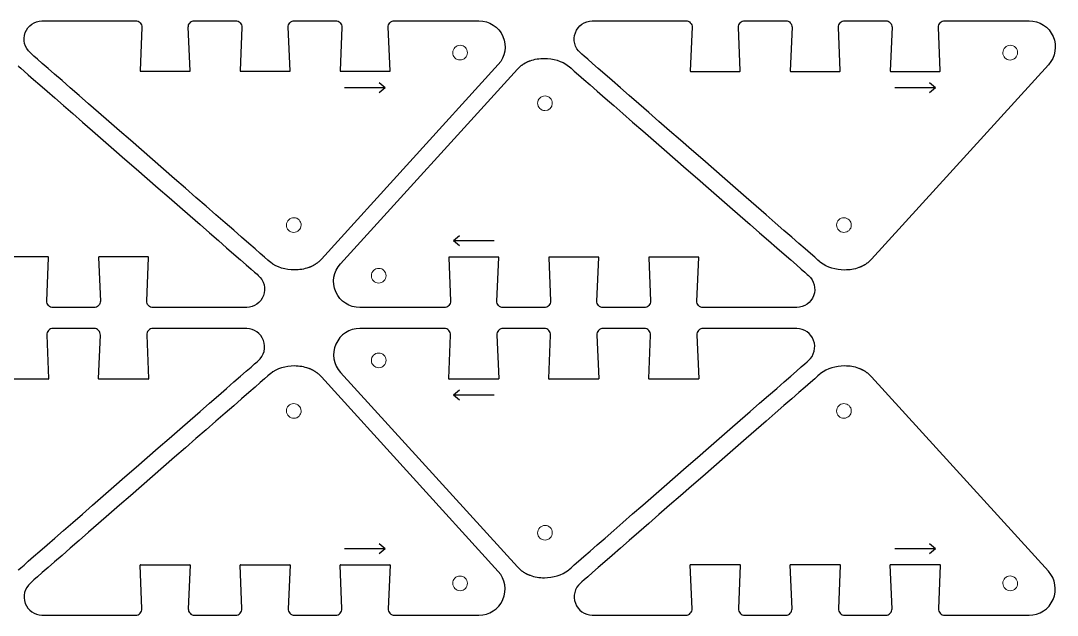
# Model space of a CAD drawing. Header units: millimetres. Extents: x -142 to 139, y -115 to 117.
# Drawn here: x 37.7 to 136.4, y 60.8 to 117.5 of the extents above; entities that cross this region are included whole.
import ezdxf

# ---------------------------------------------------------------- set-up
doc = ezdxf.new("R2010")
doc.units = ezdxf.units.MM
doc.header["$MEASUREMENT"] = 0
doc.layers.add('engrave lines', color=1, linetype='Continuous', true_color=0xff0000)
doc.layers.add('legs', color=178, linetype='Continuous', true_color=0x000000)

msp = doc.modelspace()

# ---------------------------------------------------------------- linework, layer by layer
at = {"layer": 'engrave lines'}
for points in [[(71.887, 111.595), (72.454, 111.119)], [(124.269, 111.595), (124.837, 111.119)], [(68.589, 111.119), (72.454, 111.119)], [(71.887, 110.643), (72.454, 111.119)], [(120.971, 111.119), (124.837, 111.119)], [(124.269, 110.643), (124.837, 111.119)], [(79.516, 96.995), (78.949, 96.519)], [(79.516, 96.043), (78.949, 96.519)], [(82.814, 96.519), (78.949, 96.519)], [(79.516, 82.275), (78.949, 81.799)], [(82.814, 81.799), (78.949, 81.799)], [(79.516, 81.323), (78.949, 81.799)], [(68.589, 67.199), (72.454, 67.199)], [(71.887, 67.675), (72.454, 67.199)], [(71.887, 66.723), (72.454, 67.199)], [(120.971, 67.199), (124.837, 67.199)], [(124.269, 67.675), (124.837, 67.199)], [(124.269, 66.723), (124.837, 67.199)]]:
    msp.add_lwpolyline(points, dxfattribs=at)
at = {"layer": 'legs'}
for points in [[(73.337, 117.476), (81.371, 117.475)], [(125.722, 117.474), (133.756, 117.473)], [(49.111, 112.716), (49.11, 112.69)], [(49.14, 112.659), (53.842, 112.659)], [(53.872, 112.69), (53.871, 112.716)], [(58.631, 112.716), (58.63, 112.69)], [(58.66, 112.659), (63.362, 112.659)], [(63.392, 112.69), (63.391, 112.716)], [(83.22, 113.293), (66.376, 94.771)], [(68.151, 112.716), (68.15, 112.69)], [(68.18, 112.659), (72.882, 112.659)], [(68.189, 94.336), (85.033, 112.858)], [(72.912, 112.69), (72.911, 112.716)], [(101.496, 112.714), (101.495, 112.687)], [(101.525, 112.656), (106.227, 112.656)], [(106.257, 112.687), (106.256, 112.714)], [(111.016, 112.714), (111.015, 112.687)], [(111.045, 112.656), (115.747, 112.656)], [(115.777, 112.687), (115.776, 112.714)], [(135.606, 113.29), (118.761, 94.768)], [(120.536, 112.714), (120.535, 112.687)], [(120.565, 112.656), (125.267, 112.656)], [(125.297, 112.687), (125.296, 112.714)], [(40.364, 94.973), (35.662, 94.973)], [(40.393, 94.915), (40.394, 94.942)], [(45.152, 94.942), (45.153, 94.915)], [(49.884, 94.973), (45.182, 94.973)], [(49.913, 94.915), (49.914, 94.942)], [(78.497, 94.939), (78.498, 94.913)], [(83.23, 94.971), (78.527, 94.971)], [(83.258, 94.913), (83.259, 94.939)], [(88.017, 94.939), (88.018, 94.913)], [(92.75, 94.971), (88.047, 94.971)], [(92.778, 94.913), (92.779, 94.939)], [(97.537, 94.939), (97.538, 94.913)], [(102.27, 94.971), (97.567, 94.971)], [(102.298, 94.913), (102.299, 94.939)], [(78.073, 90.153), (70.038, 90.154)], [(78.073, 88.165), (70.038, 88.164)], [(68.189, 83.982), (85.033, 65.46)], [(40.364, 83.345), (35.662, 83.345)], [(40.393, 83.403), (40.394, 83.376)], [(45.152, 83.376), (45.153, 83.403)], [(49.884, 83.345), (45.182, 83.345)], [(49.913, 83.403), (49.914, 83.376)], [(83.22, 65.03), (66.376, 83.553)], [(78.497, 83.379), (78.498, 83.405)], [(83.23, 83.348), (78.527, 83.348)], [(83.258, 83.405), (83.26, 83.379)], [(88.017, 83.379), (88.018, 83.405)], [(92.75, 83.348), (88.047, 83.348)], [(92.778, 83.405), (92.78, 83.379)], [(97.537, 83.379), (97.538, 83.405)], [(102.27, 83.348), (97.567, 83.348)], [(102.298, 83.405), (102.3, 83.379)], [(135.606, 65.033), (118.761, 83.555)], [(49.111, 65.607), (49.11, 65.633)], [(49.14, 65.665), (53.842, 65.665)], [(53.872, 65.633), (53.871, 65.607)], [(58.631, 65.607), (58.63, 65.633)], [(58.66, 65.665), (63.362, 65.665)], [(63.392, 65.633), (63.391, 65.607)], [(68.151, 65.607), (68.15, 65.633)], [(68.18, 65.665), (72.882, 65.665)], [(72.912, 65.633), (72.911, 65.607)], [(101.496, 65.609), (101.495, 65.636)], [(101.525, 65.667), (106.227, 65.667)], [(106.257, 65.636), (106.256, 65.609)], [(111.016, 65.609), (111.015, 65.636)], [(111.045, 65.667), (115.747, 65.667)], [(115.777, 65.636), (115.776, 65.609)], [(120.536, 65.609), (120.535, 65.636)], [(120.565, 65.667), (125.267, 65.667)], [(125.297, 65.636), (125.296, 65.609)], [(73.337, 60.847), (81.371, 60.848)], [(125.722, 60.849), (133.756, 60.851)]]:
    msp.add_lwpolyline(points, dxfattribs=at)
for centre, start, end in [((49.14, 112.689), 177.59446, 270), ((53.842, 112.689), 270, 2.40554), ((58.66, 112.689), 177.59446, 270), ((63.362, 112.689), 270, 2.40554), ((68.18, 112.689), 177.59446, 270), ((72.882, 112.689), 270, 2.40554), ((101.525, 112.686), 177.59446, 270), ((106.227, 112.686), 270, 2.40554), ((111.045, 112.686), 177.59446, 270), ((115.747, 112.686), 270, 2.40554), ((120.565, 112.686), 177.59446, 270), ((125.267, 112.686), 270, 2.40554), ((40.364, 94.943), 357.59446, 90), ((45.182, 94.943), 90, 182.40554), ((49.884, 94.943), 357.59446, 90), ((78.527, 94.941), 90, 182.40554), ((83.23, 94.941), 357.59446, 90), ((88.047, 94.941), 90, 182.40554), ((92.75, 94.941), 357.59446, 90), ((97.567, 94.941), 90, 182.40554), ((102.27, 94.941), 357.59446, 90), ((40.364, 83.375), 270, 2.40554), ((45.182, 83.375), 177.59446, 270), ((49.884, 83.375), 270, 2.40554), ((78.527, 83.378), 177.59446, 270), ((83.23, 83.378), 270, 2.40554), ((88.047, 83.378), 177.59446, 270), ((92.75, 83.378), 270, 2.40554), ((97.567, 83.378), 177.59446, 270), ((102.27, 83.378), 270, 2.40554), ((49.14, 65.635), 90, 182.40554), ((53.842, 65.635), 357.59446, 90), ((58.66, 65.635), 90, 182.40554), ((63.362, 65.635), 357.59446, 90), ((68.18, 65.635), 90, 182.40554), ((72.882, 65.635), 357.59446, 90), ((101.525, 65.637), 90, 182.40554), ((106.227, 65.637), 357.59446, 90), ((111.045, 65.637), 90, 182.40554), ((115.747, 65.637), 357.59446, 90), ((120.565, 65.637), 90, 182.40554), ((125.267, 65.637), 357.59446, 90)]:
    msp.add_arc(centre, 0.03, start, end, dxfattribs=at)
for points, knots in [([(61.518, 94.466), (61.518, 94.466), (39.211, 113.93), (38.661, 114.409), (38.111, 114.889), (37.916, 115.659), (38.172, 116.342), (38.422, 117.011), (39.054, 117.459), (39.765, 117.478)], [43.9499271, 43.9499271, 43.9499271, 43.9499271, 44.2832604, 44.2832604, 44.2832604, 44.6165937, 44.6165937, 44.6165937, 44.9429067, 44.9429067, 44.9429067, 44.9429067]), ([(48.685, 117.476), (48.849, 117.476), (49.005, 117.41), (49.118, 117.292), (49.231, 117.174), (49.292, 117.015), (49.285, 116.851)], [46.942907, 46.942907, 46.942907, 46.942907, 47.442907, 47.442907, 47.442907, 47.942907, 47.942907, 47.942907, 47.942907]), ([(53.697, 116.851), (53.69, 117.015), (53.75, 117.174), (53.864, 117.292), (53.977, 117.41), (54.133, 117.476), (54.297, 117.476)], [54.795368, 54.795368, 54.795368, 54.795368, 55.295368, 55.295368, 55.295368, 55.795368, 55.795368, 55.795368, 55.795368]), ([(58.205, 117.476), (58.369, 117.476), (58.525, 117.41), (58.638, 117.292), (58.751, 117.174), (58.812, 117.015), (58.805, 116.851)], [56.795368, 56.795368, 56.795368, 56.795368, 57.295368, 57.295368, 57.295368, 57.795368, 57.795368, 57.795368, 57.795368]), ([(63.217, 116.851), (63.21, 117.015), (63.27, 117.174), (63.384, 117.292), (63.497, 117.41), (63.653, 117.476), (63.817, 117.476)], [64.647829, 64.647829, 64.647829, 64.647829, 65.147829, 65.147829, 65.147829, 65.647829, 65.647829, 65.647829, 65.647829]), ([(67.725, 117.476), (67.889, 117.476), (68.045, 117.41), (68.158, 117.292), (68.271, 117.174), (68.332, 117.015), (68.325, 116.851)], [66.647829, 66.647829, 66.647829, 66.647829, 67.147829, 67.147829, 67.147829, 67.647829, 67.647829, 67.647829, 67.647829]), ([(72.737, 116.851), (72.73, 117.015), (72.79, 117.174), (72.904, 117.292), (73.017, 117.41), (73.173, 117.476), (73.337, 117.476)], [5.852461, 5.852461, 5.852461, 5.852461, 6.352461, 6.352461, 6.352461, 6.852461, 6.852461, 6.852461, 6.852461]), ([(81.371, 117.475), (82.361, 117.475), (83.257, 116.891), (83.658, 115.986), (84.058, 115.081), (83.886, 114.025), (83.22, 113.293)], [14.887061, 14.887061, 14.887061, 14.887061, 15.387061, 15.387061, 15.387061, 15.887061, 15.887061, 15.887061, 15.887061]), ([(113.904, 94.463), (113.904, 94.463), (91.596, 113.927), (91.046, 114.406), (90.496, 114.886), (90.301, 115.656), (90.557, 116.34), (90.808, 117.009), (91.439, 117.457), (92.15, 117.475)], [43.9499271, 43.9499271, 43.9499271, 43.9499271, 44.2832604, 44.2832604, 44.2832604, 44.6165937, 44.6165937, 44.6165937, 44.9429067, 44.9429067, 44.9429067, 44.9429067]), ([(101.07, 117.474), (101.234, 117.474), (101.39, 117.407), (101.503, 117.289), (101.617, 117.171), (101.677, 117.012), (101.67, 116.849)], [46.942907, 46.942907, 46.942907, 46.942907, 47.442907, 47.442907, 47.442907, 47.942907, 47.942907, 47.942907, 47.942907]), ([(106.082, 116.849), (106.075, 117.012), (106.136, 117.171), (106.249, 117.289), (106.362, 117.407), (106.518, 117.474), (106.682, 117.474)], [54.795368, 54.795368, 54.795368, 54.795368, 55.295368, 55.295368, 55.295368, 55.795368, 55.795368, 55.795368, 55.795368]), ([(110.59, 117.474), (110.754, 117.474), (110.91, 117.407), (111.023, 117.289), (111.137, 117.171), (111.197, 117.012), (111.19, 116.849)], [56.795368, 56.795368, 56.795368, 56.795368, 57.295368, 57.295368, 57.295368, 57.795368, 57.795368, 57.795368, 57.795368]), ([(115.602, 116.849), (115.595, 117.012), (115.656, 117.171), (115.769, 117.289), (115.882, 117.407), (116.038, 117.474), (116.202, 117.474)], [64.647829, 64.647829, 64.647829, 64.647829, 65.147829, 65.147829, 65.147829, 65.647829, 65.647829, 65.647829, 65.647829]), ([(120.11, 117.474), (120.274, 117.474), (120.43, 117.407), (120.543, 117.289), (120.657, 117.171), (120.717, 117.012), (120.71, 116.849)], [66.647829, 66.647829, 66.647829, 66.647829, 67.147829, 67.147829, 67.147829, 67.647829, 67.647829, 67.647829, 67.647829]), ([(125.122, 116.849), (125.115, 117.012), (125.176, 117.171), (125.289, 117.289), (125.402, 117.407), (125.558, 117.474), (125.722, 117.474)], [5.852461, 5.852461, 5.852461, 5.852461, 6.352461, 6.352461, 6.352461, 6.852461, 6.852461, 6.852461, 6.852461]), ([(133.756, 117.473), (134.746, 117.473), (135.642, 116.889), (136.043, 115.984), (136.443, 115.078), (136.271, 114.022), (135.606, 113.29)], [14.887061, 14.887061, 14.887061, 14.887061, 15.387061, 15.387061, 15.387061, 15.887061, 15.887061, 15.887061, 15.887061]), ([(37.506, 113.166), (37.506, 113.166), (59.814, 93.702), (60.364, 93.223), (60.914, 92.743), (61.108, 91.973), (60.852, 91.289), (60.602, 90.621), (59.971, 90.173), (59.26, 90.154)], [43.9499271, 43.9499271, 43.9499271, 43.9499271, 44.2832604, 44.2832604, 44.2832604, 44.6165937, 44.6165937, 44.6165937, 44.9429067, 44.9429067, 44.9429067, 44.9429067]), ([(89.891, 113.163), (89.891, 113.163), (112.199, 93.7), (112.749, 93.22), (113.299, 92.741), (113.494, 91.97), (113.237, 91.287), (112.987, 90.618), (112.356, 90.17), (111.645, 90.151)], [43.9499271, 43.9499271, 43.9499271, 43.9499271, 44.2832604, 44.2832604, 44.2832604, 44.6165937, 44.6165937, 44.6165937, 44.9429067, 44.9429067, 44.9429067, 44.9429067]), ([(70.038, 90.154), (69.048, 90.154), (68.152, 90.738), (67.752, 91.643), (67.352, 92.548), (67.523, 93.604), (68.189, 94.336)], [14.887061, 14.887061, 14.887061, 14.887061, 15.387061, 15.387061, 15.387061, 15.887061, 15.887061, 15.887061, 15.887061]), ([(40.819, 90.155), (40.655, 90.155), (40.499, 90.222), (40.386, 90.34), (40.273, 90.458), (40.213, 90.617), (40.22, 90.78)], [56.795368, 56.795368, 56.795368, 56.795368, 57.295368, 57.295368, 57.295368, 57.795368, 57.795368, 57.795368, 57.795368]), ([(45.327, 90.78), (45.334, 90.617), (45.274, 90.458), (45.161, 90.34), (45.047, 90.222), (44.891, 90.155), (44.728, 90.155)], [54.795368, 54.795368, 54.795368, 54.795368, 55.295368, 55.295368, 55.295368, 55.795368, 55.795368, 55.795368, 55.795368]), ([(50.339, 90.155), (50.175, 90.155), (50.019, 90.222), (49.906, 90.34), (49.793, 90.458), (49.733, 90.617), (49.74, 90.78)], [46.942907, 46.942907, 46.942907, 46.942907, 47.442907, 47.442907, 47.442907, 47.942907, 47.942907, 47.942907, 47.942907]), ([(78.672, 90.778), (78.679, 90.615), (78.619, 90.455), (78.506, 90.337), (78.393, 90.219), (78.236, 90.153), (78.073, 90.153)], [5.852461, 5.852461, 5.852461, 5.852461, 6.352461, 6.352461, 6.352461, 6.852461, 6.852461, 6.852461, 6.852461]), ([(83.684, 90.153), (83.521, 90.153), (83.364, 90.219), (83.251, 90.337), (83.138, 90.455), (83.078, 90.615), (83.085, 90.778)], [66.647829, 66.647829, 66.647829, 66.647829, 67.147829, 67.147829, 67.147829, 67.647829, 67.647829, 67.647829, 67.647829]), ([(88.192, 90.778), (88.199, 90.615), (88.139, 90.455), (88.026, 90.337), (87.913, 90.219), (87.756, 90.153), (87.593, 90.153)], [64.647829, 64.647829, 64.647829, 64.647829, 65.147829, 65.147829, 65.147829, 65.647829, 65.647829, 65.647829, 65.647829]), ([(93.204, 90.153), (93.041, 90.153), (92.884, 90.219), (92.771, 90.337), (92.658, 90.455), (92.598, 90.615), (92.605, 90.778)], [56.795368, 56.795368, 56.795368, 56.795368, 57.295368, 57.295368, 57.295368, 57.795368, 57.795368, 57.795368, 57.795368]), ([(97.712, 90.778), (97.719, 90.615), (97.659, 90.455), (97.546, 90.337), (97.433, 90.219), (97.276, 90.153), (97.113, 90.153)], [54.795368, 54.795368, 54.795368, 54.795368, 55.295368, 55.295368, 55.295368, 55.795368, 55.795368, 55.795368, 55.795368]), ([(102.724, 90.153), (102.561, 90.153), (102.404, 90.219), (102.291, 90.337), (102.178, 90.455), (102.118, 90.615), (102.125, 90.778)], [46.942907, 46.942907, 46.942907, 46.942907, 47.442907, 47.442907, 47.442907, 47.942907, 47.942907, 47.942907, 47.942907]), ([(37.506, 65.152), (37.506, 65.152), (59.814, 84.616), (60.364, 85.095), (60.914, 85.575), (61.109, 86.345), (60.852, 87.029), (60.602, 87.698), (59.971, 88.145), (59.26, 88.164)], [43.9499271, 43.9499271, 43.9499271, 43.9499271, 44.2832604, 44.2832604, 44.2832604, 44.6165937, 44.6165937, 44.6165937, 44.9429067, 44.9429067, 44.9429067, 44.9429067]), ([(40.819, 88.163), (40.656, 88.163), (40.499, 88.096), (40.386, 87.978), (40.273, 87.86), (40.213, 87.701), (40.22, 87.538)], [56.795368, 56.795368, 56.795368, 56.795368, 57.295368, 57.295368, 57.295368, 57.795368, 57.795368, 57.795368, 57.795368]), ([(45.327, 87.538), (45.334, 87.701), (45.274, 87.86), (45.161, 87.978), (45.048, 88.096), (44.891, 88.163), (44.728, 88.163)], [54.795368, 54.795368, 54.795368, 54.795368, 55.295368, 55.295368, 55.295368, 55.795368, 55.795368, 55.795368, 55.795368]), ([(50.339, 88.163), (50.176, 88.163), (50.019, 88.096), (49.906, 87.978), (49.793, 87.86), (49.733, 87.701), (49.74, 87.538)], [46.942907, 46.942907, 46.942907, 46.942907, 47.442907, 47.442907, 47.442907, 47.942907, 47.942907, 47.942907, 47.942907]), ([(70.038, 88.164), (69.048, 88.164), (68.152, 87.58), (67.752, 86.675), (67.352, 85.77), (67.523, 84.714), (68.189, 83.982)], [14.887061, 14.887061, 14.887061, 14.887061, 15.387061, 15.387061, 15.387061, 15.887061, 15.887061, 15.887061, 15.887061]), ([(78.672, 87.54), (78.679, 87.704), (78.619, 87.863), (78.506, 87.981), (78.393, 88.099), (78.236, 88.165), (78.073, 88.165)], [5.852461, 5.852461, 5.852461, 5.852461, 6.352461, 6.352461, 6.352461, 6.852461, 6.852461, 6.852461, 6.852461]), ([(83.684, 88.165), (83.521, 88.165), (83.364, 88.099), (83.251, 87.981), (83.138, 87.863), (83.078, 87.704), (83.085, 87.54)], [66.647829, 66.647829, 66.647829, 66.647829, 67.147829, 67.147829, 67.147829, 67.647829, 67.647829, 67.647829, 67.647829]), ([(88.192, 87.54), (88.199, 87.704), (88.139, 87.863), (88.026, 87.981), (87.913, 88.099), (87.756, 88.165), (87.593, 88.165)], [64.647829, 64.647829, 64.647829, 64.647829, 65.147829, 65.147829, 65.147829, 65.647829, 65.647829, 65.647829, 65.647829]), ([(89.891, 65.155), (89.891, 65.155), (112.199, 84.619), (112.749, 85.098), (113.299, 85.578), (113.494, 86.348), (113.238, 87.031), (112.987, 87.7), (112.356, 88.148), (111.645, 88.167)], [43.9499271, 43.9499271, 43.9499271, 43.9499271, 44.2832604, 44.2832604, 44.2832604, 44.6165937, 44.6165937, 44.6165937, 44.9429067, 44.9429067, 44.9429067, 44.9429067]), ([(93.204, 88.165), (93.041, 88.165), (92.884, 88.099), (92.771, 87.981), (92.658, 87.863), (92.598, 87.704), (92.605, 87.54)], [56.795368, 56.795368, 56.795368, 56.795368, 57.295368, 57.295368, 57.295368, 57.795368, 57.795368, 57.795368, 57.795368]), ([(97.712, 87.54), (97.719, 87.704), (97.659, 87.863), (97.546, 87.981), (97.433, 88.099), (97.276, 88.165), (97.113, 88.165)], [54.795368, 54.795368, 54.795368, 54.795368, 55.295368, 55.295368, 55.295368, 55.795368, 55.795368, 55.795368, 55.795368]), ([(102.724, 88.165), (102.561, 88.165), (102.404, 88.099), (102.291, 87.981), (102.178, 87.863), (102.118, 87.704), (102.125, 87.54)], [46.942907, 46.942907, 46.942907, 46.942907, 47.442907, 47.442907, 47.442907, 47.942907, 47.942907, 47.942907, 47.942907]), ([(61.518, 83.857), (61.518, 83.857), (39.211, 64.394), (38.661, 63.914), (38.111, 63.435), (37.916, 62.664), (38.172, 61.981), (38.422, 61.312), (39.054, 60.864), (39.765, 60.846)], [43.9499271, 43.9499271, 43.9499271, 43.9499271, 44.2832604, 44.2832604, 44.2832604, 44.6165937, 44.6165937, 44.6165937, 44.9429067, 44.9429067, 44.9429067, 44.9429067]), ([(113.904, 83.86), (113.904, 83.86), (91.596, 64.396), (91.046, 63.917), (90.496, 63.437), (90.301, 62.667), (90.557, 61.984), (90.808, 61.315), (91.439, 60.867), (92.15, 60.848)], [43.9499271, 43.9499271, 43.9499271, 43.9499271, 44.2832604, 44.2832604, 44.2832604, 44.6165937, 44.6165937, 44.6165937, 44.9429067, 44.9429067, 44.9429067, 44.9429067]), ([(81.371, 60.848), (82.361, 60.848), (83.257, 61.432), (83.658, 62.337), (84.058, 63.242), (83.886, 64.298), (83.22, 65.03)], [14.887061, 14.887061, 14.887061, 14.887061, 15.387061, 15.387061, 15.387061, 15.887061, 15.887061, 15.887061, 15.887061]), ([(133.756, 60.851), (134.746, 60.851), (135.642, 61.434), (136.043, 62.34), (136.443, 63.245), (136.271, 64.301), (135.606, 65.033)], [14.887061, 14.887061, 14.887061, 14.887061, 15.387061, 15.387061, 15.387061, 15.887061, 15.887061, 15.887061, 15.887061]), ([(48.685, 60.847), (48.849, 60.847), (49.005, 60.913), (49.118, 61.032), (49.231, 61.15), (49.292, 61.309), (49.285, 61.472)], [46.942907, 46.942907, 46.942907, 46.942907, 47.442907, 47.442907, 47.442907, 47.942907, 47.942907, 47.942907, 47.942907]), ([(53.697, 61.472), (53.69, 61.309), (53.75, 61.15), (53.864, 61.032), (53.977, 60.913), (54.133, 60.847), (54.297, 60.847)], [54.795368, 54.795368, 54.795368, 54.795368, 55.295368, 55.295368, 55.295368, 55.795368, 55.795368, 55.795368, 55.795368]), ([(58.205, 60.847), (58.369, 60.847), (58.525, 60.913), (58.638, 61.032), (58.751, 61.15), (58.812, 61.309), (58.805, 61.472)], [56.795368, 56.795368, 56.795368, 56.795368, 57.295368, 57.295368, 57.295368, 57.795368, 57.795368, 57.795368, 57.795368]), ([(63.217, 61.472), (63.21, 61.309), (63.27, 61.15), (63.384, 61.032), (63.497, 60.913), (63.653, 60.847), (63.817, 60.847)], [64.647829, 64.647829, 64.647829, 64.647829, 65.147829, 65.147829, 65.147829, 65.647829, 65.647829, 65.647829, 65.647829]), ([(67.725, 60.847), (67.889, 60.847), (68.045, 60.913), (68.158, 61.032), (68.271, 61.15), (68.332, 61.309), (68.325, 61.472)], [66.647829, 66.647829, 66.647829, 66.647829, 67.147829, 67.147829, 67.147829, 67.647829, 67.647829, 67.647829, 67.647829]), ([(72.737, 61.472), (72.73, 61.309), (72.79, 61.15), (72.904, 61.032), (73.017, 60.913), (73.173, 60.847), (73.337, 60.847)], [5.852461, 5.852461, 5.852461, 5.852461, 6.352461, 6.352461, 6.352461, 6.852461, 6.852461, 6.852461, 6.852461]), ([(101.07, 60.849), (101.234, 60.849), (101.39, 60.916), (101.503, 61.034), (101.617, 61.152), (101.677, 61.311), (101.67, 61.475)], [46.942907, 46.942907, 46.942907, 46.942907, 47.442907, 47.442907, 47.442907, 47.942907, 47.942907, 47.942907, 47.942907]), ([(106.082, 61.475), (106.075, 61.311), (106.136, 61.152), (106.249, 61.034), (106.362, 60.916), (106.518, 60.849), (106.682, 60.849)], [54.795368, 54.795368, 54.795368, 54.795368, 55.295368, 55.295368, 55.295368, 55.795368, 55.795368, 55.795368, 55.795368]), ([(110.59, 60.849), (110.754, 60.849), (110.91, 60.916), (111.023, 61.034), (111.137, 61.152), (111.197, 61.311), (111.19, 61.475)], [56.795368, 56.795368, 56.795368, 56.795368, 57.295368, 57.295368, 57.295368, 57.795368, 57.795368, 57.795368, 57.795368]), ([(115.602, 61.475), (115.595, 61.311), (115.656, 61.152), (115.769, 61.034), (115.882, 60.916), (116.038, 60.849), (116.202, 60.849)], [64.647829, 64.647829, 64.647829, 64.647829, 65.147829, 65.147829, 65.147829, 65.647829, 65.647829, 65.647829, 65.647829]), ([(120.11, 60.849), (120.274, 60.849), (120.43, 60.916), (120.543, 61.034), (120.657, 61.152), (120.717, 61.311), (120.71, 61.475)], [66.647829, 66.647829, 66.647829, 66.647829, 67.147829, 67.147829, 67.147829, 67.647829, 67.647829, 67.647829, 67.647829]), ([(125.122, 61.475), (125.115, 61.311), (125.176, 61.152), (125.289, 61.034), (125.402, 60.916), (125.558, 60.849), (125.722, 60.849)], [5.852461, 5.852461, 5.852461, 5.852461, 6.352461, 6.352461, 6.352461, 6.852461, 6.852461, 6.852461, 6.852461])]:
    msp.add_open_spline(points, degree=3, knots=knots, dxfattribs=at)
for points in [[(39.765, 117.478), (39.765, 117.478), (48.511, 117.477), (48.511, 117.477)], [(48.511, 117.477), (48.511, 117.477), (48.685, 117.476), (48.685, 117.476)], [(54.297, 117.476), (54.297, 117.476), (58.205, 117.476), (58.205, 117.476)], [(63.817, 117.476), (63.817, 117.476), (67.725, 117.476), (67.725, 117.476)], [(92.15, 117.475), (92.15, 117.475), (100.896, 117.474), (100.896, 117.474)], [(100.896, 117.474), (100.896, 117.474), (101.07, 117.474), (101.07, 117.474)], [(106.682, 117.474), (106.682, 117.474), (110.59, 117.474), (110.59, 117.474)], [(116.202, 117.474), (116.202, 117.474), (120.11, 117.474), (120.11, 117.474)], [(49.285, 116.851), (49.285, 116.851), (49.111, 112.716), (49.111, 112.716)], [(53.871, 112.716), (53.871, 112.716), (53.697, 116.851), (53.697, 116.851)], [(58.805, 116.851), (58.805, 116.851), (58.631, 112.716), (58.631, 112.716)], [(63.391, 112.716), (63.391, 112.716), (63.217, 116.851), (63.217, 116.851)], [(68.325, 116.851), (68.325, 116.851), (68.151, 112.716), (68.151, 112.716)], [(72.911, 112.716), (72.911, 112.716), (72.737, 116.851), (72.737, 116.851)], [(101.67, 116.849), (101.67, 116.849), (101.496, 112.714), (101.496, 112.714)], [(106.256, 112.714), (106.256, 112.714), (106.082, 116.849), (106.082, 116.849)], [(111.19, 116.849), (111.19, 116.849), (111.016, 112.714), (111.016, 112.714)], [(115.776, 112.714), (115.776, 112.714), (115.602, 116.849), (115.602, 116.849)], [(120.71, 116.849), (120.71, 116.849), (120.536, 112.714), (120.536, 112.714)], [(125.296, 112.714), (125.296, 112.714), (125.122, 116.849), (125.122, 116.849)], [(86.244, 113.665), (86.674, 113.819), (87.138, 113.895), (87.603, 113.895)], [(87.603, 113.895), (88.431, 113.895), (89.259, 113.652), (89.891, 113.163)], [(40.22, 90.78), (40.22, 90.78), (40.393, 94.915), (40.393, 94.915)], [(45.153, 94.915), (45.153, 94.915), (45.327, 90.78), (45.327, 90.78)], [(49.74, 90.78), (49.74, 90.78), (49.913, 94.915), (49.913, 94.915)], [(78.498, 94.913), (78.498, 94.913), (78.672, 90.778), (78.672, 90.778)], [(83.085, 90.778), (83.085, 90.778), (83.258, 94.913), (83.258, 94.913)], [(88.018, 94.913), (88.018, 94.913), (88.192, 90.778), (88.192, 90.778)], [(92.605, 90.778), (92.605, 90.778), (92.778, 94.913), (92.778, 94.913)], [(97.538, 94.913), (97.538, 94.913), (97.712, 90.778), (97.712, 90.778)], [(102.125, 90.778), (102.125, 90.778), (102.298, 94.913), (102.298, 94.913)], [(63.806, 93.734), (62.978, 93.734), (62.151, 93.977), (61.518, 94.466)], [(65.165, 93.964), (64.736, 93.81), (64.271, 93.734), (63.806, 93.734)], [(116.191, 93.731), (115.364, 93.731), (114.536, 93.975), (113.904, 94.463)], [(117.55, 93.961), (117.121, 93.808), (116.656, 93.731), (116.191, 93.731)], [(44.728, 90.155), (44.728, 90.155), (40.819, 90.155), (40.819, 90.155)], [(50.513, 90.155), (50.513, 90.155), (50.339, 90.155), (50.339, 90.155)], [(59.26, 90.154), (59.259, 90.154), (50.513, 90.155), (50.513, 90.155)], [(87.593, 90.153), (87.593, 90.153), (83.684, 90.153), (83.684, 90.153)], [(97.113, 90.153), (97.113, 90.153), (93.204, 90.153), (93.204, 90.153)], [(102.898, 90.152), (102.898, 90.152), (102.724, 90.153), (102.724, 90.153)], [(111.645, 90.151), (111.644, 90.151), (102.898, 90.152), (102.898, 90.152)], [(44.728, 88.163), (44.728, 88.163), (40.819, 88.163), (40.819, 88.163)], [(50.513, 88.163), (50.513, 88.163), (50.339, 88.163), (50.339, 88.163)], [(59.26, 88.164), (59.259, 88.164), (50.513, 88.163), (50.513, 88.163)], [(87.593, 88.165), (87.593, 88.165), (83.684, 88.165), (83.684, 88.165)], [(97.113, 88.165), (97.113, 88.165), (93.204, 88.165), (93.204, 88.165)], [(102.898, 88.166), (102.898, 88.166), (102.724, 88.165), (102.724, 88.165)], [(111.645, 88.167), (111.645, 88.167), (102.898, 88.166), (102.898, 88.166)], [(40.22, 87.538), (40.22, 87.538), (40.393, 83.403), (40.393, 83.403)], [(45.153, 83.403), (45.153, 83.403), (45.327, 87.538), (45.327, 87.538)], [(49.74, 87.538), (49.74, 87.538), (49.913, 83.403), (49.913, 83.403)], [(78.498, 83.405), (78.498, 83.405), (78.672, 87.54), (78.672, 87.54)], [(83.085, 87.54), (83.085, 87.54), (83.258, 83.405), (83.258, 83.405)], [(88.018, 83.405), (88.018, 83.405), (88.192, 87.54), (88.192, 87.54)], [(92.605, 87.54), (92.605, 87.54), (92.778, 83.405), (92.778, 83.405)], [(97.538, 83.405), (97.538, 83.405), (97.712, 87.54), (97.712, 87.54)], [(102.125, 87.54), (102.125, 87.54), (102.298, 83.405), (102.298, 83.405)], [(63.806, 84.59), (62.978, 84.59), (62.151, 84.346), (61.518, 83.857)], [(65.165, 84.36), (64.736, 84.513), (64.271, 84.59), (63.806, 84.59)], [(116.191, 84.592), (115.364, 84.592), (114.536, 84.348), (113.904, 83.86)], [(117.55, 84.362), (117.121, 84.516), (116.656, 84.592), (116.191, 84.592)], [(49.285, 61.472), (49.285, 61.472), (49.111, 65.607), (49.111, 65.607)], [(53.871, 65.607), (53.871, 65.607), (53.697, 61.472), (53.697, 61.472)], [(58.805, 61.472), (58.805, 61.472), (58.631, 65.607), (58.631, 65.607)], [(63.391, 65.607), (63.391, 65.607), (63.217, 61.472), (63.217, 61.472)], [(68.325, 61.472), (68.325, 61.472), (68.151, 65.607), (68.151, 65.607)], [(72.911, 65.607), (72.911, 65.607), (72.737, 61.472), (72.737, 61.472)], [(87.603, 64.423), (88.431, 64.423), (89.259, 64.666), (89.891, 65.155)], [(101.67, 61.475), (101.67, 61.475), (101.496, 65.609), (101.496, 65.609)], [(106.256, 65.609), (106.256, 65.609), (106.082, 61.475), (106.082, 61.475)], [(111.19, 61.475), (111.19, 61.475), (111.016, 65.609), (111.016, 65.609)], [(115.776, 65.609), (115.776, 65.609), (115.602, 61.475), (115.602, 61.475)], [(120.71, 61.475), (120.71, 61.475), (120.536, 65.609), (120.536, 65.609)], [(125.296, 65.609), (125.296, 65.609), (125.122, 61.475), (125.122, 61.475)], [(86.244, 64.653), (86.674, 64.499), (87.138, 64.423), (87.603, 64.423)], [(39.765, 60.846), (39.765, 60.846), (48.511, 60.846), (48.511, 60.846)], [(48.511, 60.846), (48.511, 60.846), (48.685, 60.847), (48.685, 60.847)], [(54.297, 60.847), (54.297, 60.847), (58.205, 60.847), (58.205, 60.847)], [(63.817, 60.847), (63.817, 60.847), (67.725, 60.847), (67.725, 60.847)], [(92.15, 60.848), (92.15, 60.848), (100.896, 60.849), (100.896, 60.849)], [(100.896, 60.849), (100.896, 60.849), (101.07, 60.849), (101.07, 60.849)], [(106.682, 60.849), (106.682, 60.849), (110.59, 60.849), (110.59, 60.849)], [(116.202, 60.849), (116.202, 60.849), (120.11, 60.849), (120.11, 60.849)]]:
    msp.add_open_spline(points, degree=3, dxfattribs=at)
at = {"layer": 'legs', "lineweight": 5}
for points in [[(80.277, 114.426), (80.271, 114.039), (79.953, 113.731), (79.567, 113.737), (79.18, 113.743), (78.872, 114.061), (78.878, 114.448), (78.884, 114.834), (79.202, 115.143), (79.588, 115.137), (79.975, 115.131), (80.283, 114.812), (80.277, 114.426)], [(132.663, 114.423), (132.657, 114.037), (132.338, 113.728), (131.952, 113.734), (131.565, 113.74), (131.257, 114.058), (131.263, 114.445), (131.269, 114.831), (131.587, 115.14), (131.973, 115.134), (132.36, 115.128), (132.669, 114.81), (132.663, 114.423)], [(86.963, 109.624), (86.969, 110.011), (87.287, 110.319), (87.673, 110.313), (88.06, 110.307), (88.368, 109.989), (88.362, 109.603), (88.357, 109.216), (88.038, 108.908), (87.652, 108.913), (87.265, 108.919), (86.957, 109.238), (86.963, 109.624)], [(64.447, 98.005), (64.441, 97.618), (64.122, 97.31), (63.736, 97.316), (63.349, 97.322), (63.041, 97.64), (63.047, 98.026), (63.053, 98.413), (63.371, 98.722), (63.758, 98.716), (64.144, 98.71), (64.453, 98.391), (64.447, 98.005)], [(116.832, 98.002), (116.826, 97.616), (116.508, 97.307), (116.121, 97.313), (115.735, 97.319), (115.426, 97.637), (115.432, 98.024), (115.438, 98.41), (115.756, 98.719), (116.143, 98.713), (116.529, 98.707), (116.838, 98.389), (116.832, 98.002)], [(71.132, 93.203), (71.138, 93.59), (71.456, 93.898), (71.843, 93.892), (72.229, 93.886), (72.538, 93.568), (72.532, 93.182), (72.526, 92.795), (72.208, 92.487), (71.821, 92.492), (71.434, 92.498), (71.126, 92.817), (71.132, 93.203)], [(71.132, 85.115), (71.138, 84.728), (71.456, 84.42), (71.843, 84.426), (72.229, 84.432), (72.538, 84.75), (72.532, 85.136), (72.526, 85.523), (72.208, 85.832), (71.821, 85.826), (71.435, 85.82), (71.126, 85.501), (71.132, 85.115)], [(64.447, 80.318), (64.441, 80.705), (64.122, 81.013), (63.736, 81.007), (63.349, 81.002), (63.041, 80.683), (63.047, 80.297), (63.053, 79.91), (63.371, 79.602), (63.758, 79.608), (64.144, 79.614), (64.453, 79.932), (64.447, 80.318)], [(116.832, 80.321), (116.826, 80.707), (116.508, 81.016), (116.121, 81.01), (115.735, 81.004), (115.426, 80.686), (115.432, 80.299), (115.438, 79.913), (115.756, 79.604), (116.143, 79.61), (116.529, 79.616), (116.838, 79.934), (116.832, 80.321)], [(86.963, 68.694), (86.969, 68.307), (87.287, 67.999), (87.673, 68.005), (88.06, 68.011), (88.369, 68.329), (88.363, 68.715), (88.357, 69.102), (88.038, 69.411), (87.652, 69.405), (87.265, 69.399), (86.957, 69.08), (86.963, 68.694)], [(80.277, 63.897), (80.271, 64.284), (79.953, 64.592), (79.567, 64.586), (79.18, 64.58), (78.872, 64.262), (78.878, 63.876), (78.884, 63.489), (79.202, 63.181), (79.588, 63.187), (79.975, 63.193), (80.283, 63.511), (80.277, 63.897)], [(132.663, 63.9), (132.657, 64.286), (132.338, 64.595), (131.952, 64.589), (131.565, 64.583), (131.257, 64.265), (131.263, 63.878), (131.269, 63.492), (131.587, 63.183), (131.973, 63.189), (132.36, 63.195), (132.669, 63.513), (132.663, 63.9)]]:
    msp.add_open_spline(points, degree=3, knots=[0, 0, 0, 0, 0.25, 0.25, 0.25, 0.5, 0.5, 0.5, 0.75, 0.75, 0.75, 1, 1, 1, 1], dxfattribs=at)
at = {"layer": 'legs'}
for points in [[(85.033, 112.858), (85.538, 113.413), (86.244, 113.665)], [(66.376, 94.771), (65.872, 94.216), (65.165, 93.964)], [(118.761, 94.768), (118.257, 94.213), (117.55, 93.961)], [(66.376, 83.553), (65.872, 84.107), (65.165, 84.36)], [(118.761, 83.555), (118.257, 84.11), (117.55, 84.362)], [(85.033, 65.46), (85.538, 64.905), (86.244, 64.653)]]:
    msp.add_rational_spline(points, [1, 0.970142658868, 1], degree=2, dxfattribs=at)

doc.saveas('drawing.dxf')
